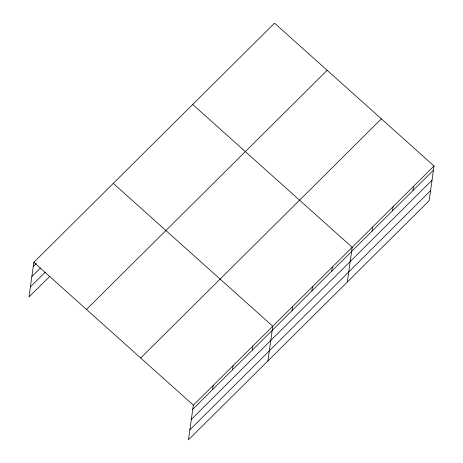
<?xml version="1.0" encoding="UTF-8"?>
<svg xmlns="http://www.w3.org/2000/svg" width="463" height="463" viewBox="0 0 463 463"><rect width="100%" height="100%" fill="white"/><g stroke="black" fill="none" stroke-linecap="round" stroke-linejoin="round"><path stroke-width="0.69" d="M434.028 166.003L193.343 405.154L188.464 439.85L429.149 200.699L434.028 166.003L274.536 23.15L33.851 262.301L28.972 296.997L49.848 276.255M212.61 389.586L213.194 385.424M232.467 369.856L233.051 365.695M252.323 350.126L252.908 345.965M267.892 360.932L272.765 326.23L113.273 183.383M292.037 310.667L292.622 306.5M311.894 290.938L312.479 286.771M331.751 271.208L332.336 267.041M347.319 282.013L352.193 247.311L192.701 104.459M372.067 231.147L372.651 226.986M392.526 210.821L393.11 206.66M412.984 190.496L413.569 186.329M33.261 266.462L36.317 263.43M31.849 276.538L40.501 267.938M30.39 286.921L45.154 272.25M86.483 309.44L327.167 70.289M140.706 358.009L381.396 118.858M192.753 409.315L433.443 170.164M191.341 419.391L432.025 180.24M189.882 429.774L430.567 190.623M33.851 262.301L193.343 405.154"/></g></svg>
